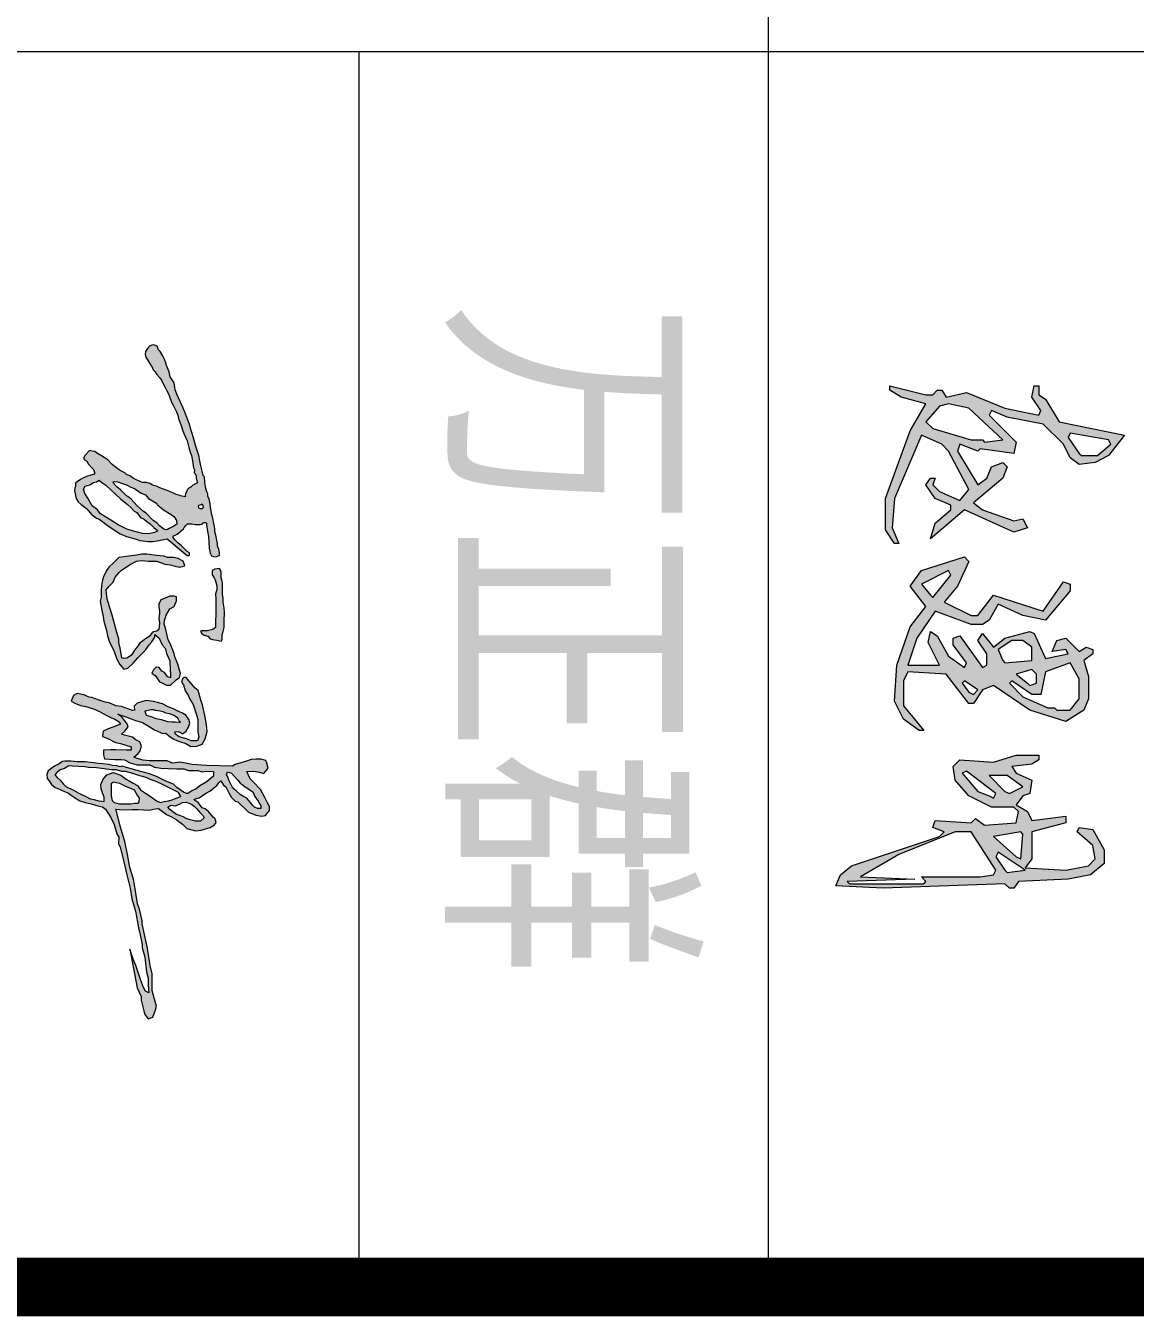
# Model space of a CAD drawing. Header units: inches. Extents: x -3733042 to -3450527, y 579159 to 997713.
# Drawn here: x -3717485 to -3714651, y 791238 to 794536 of the extents above; entities that cross this region are included whole.
import ezdxf
from ezdxf.enums import TextEntityAlignment as Align

# ---------------------------------------------------------------- set-up
doc = ezdxf.new("R2010")
doc.units = ezdxf.units.IN
doc.header["$LTSCALE"] = 1000
doc.header["$MEASUREMENT"] = 0
doc.linetypes.add('LENGSHUI', pattern=[22, 20, -1, 0, -1])
doc.layers.get('0').update_dxf_attribs({"lineweight": 18})
doc.layers.add('00签名', color=7, linetype='LENGSHUI', lineweight=18)
doc.layers.add('PUB_TITLE', color=153, linetype='Continuous', lineweight=18)
doc.styles.add('-黑体', font='', dxfattribs={"width": 0.7})
doc.styles.get('-黑体').set_extended_font_data('微软雅黑')

# ---------------------------------------------------------------- blocks, each defined once
blk = doc.blocks.new('WZQ')
h = blk.add_hatch(color=256)
h.paths.add_polyline_path([(11296, 18321), (11272, 18339), (11273, 18447), (11289, 18516), (11289, 18568), (11289, 18629), (11283, 18671), (11257, 18685), (11245, 18715), (11245, 18745), (11261, 18767), (11293, 18771), (11349, 18773), (11435, 18791), (11561, 18811), (11689, 18819), (11822, 18829), (11930, 18849), (11992, 18879), (12014, 18944), (12003, 18996), (11994, 19030), (11983, 19051), (11962, 19062), (11912, 19056), (11892, 19049), (11839, 19041), (11790, 19023), (11759, 19017), (11723, 19015), (11670, 19005), (11608, 18994), (11569, 18986), (11530, 18975), (11443, 18958), (11427, 18954), (11386, 18954), (11295, 18936), (11271, 18932), (11185, 18915), (11086, 18898), (11047, 18882), (10977, 18871), (10907, 18860), (10823, 18851), (10717, 18827), (10661, 18801), (10599, 18795), (10557, 18778), (10531, 18769), (10455, 18748), (10386, 18735), (10352, 18727), (10220, 18723), (10188, 18691), (10156, 18687), (9976, 18643), (9864, 18619), (9744, 18595), (9543, 18527), (9327, 18471), (9251, 18447), (9179, 18423), (9047, 18387), (8903, 18335), (8771, 18279), (8682, 18243), (8370, 18105), (8273, 18069), (8111, 18040), (7978, 17955), (7864, 17931), (7723, 17875), (7642, 17846), (7553, 17814), (7488, 17778), (7415, 17729), (7371, 17693), (7294, 17664), (7270, 17604), (7261, 17577), (7268, 17542), (7284, 17516), (7295, 17492), (7317, 17467), (7344, 17448), (7412, 17404), (7468, 17395), (7523, 17404), (7639, 17467), (7711, 17515), (7749, 17540), (7826, 17577), (7867, 17620), (7928, 17657), (8002, 17721), (8056, 17762), (8120, 17791), (8204, 17834), (8280, 17872), (8357, 17917), (8417, 17939), (8546, 17985), (8611, 18021), (8657, 18044), (8765, 18093), (8838, 18128), (8916, 18142), (8992, 18171), (9068, 18202), (9170, 18233), (9246, 18258), (9412, 18333), (9471, 18351), (9562, 18372), (9615, 18385), (9669, 18400), (9745, 18435), (9826, 18448), (9865, 18458), (10017, 18479), (10065, 18496), (10130, 18494), (10162, 18519), (10205, 18535), (10244, 18535), (10340, 18562), (10358, 18568), (10396, 18495), (10411, 18465), (10442, 18423), (10466, 18393), (10478, 18371), (10502, 18345), (10536, 18325), (10589, 18304), (10605, 18299), (10649, 18293), (10668, 18293), (10651, 18221), (10645, 18183), (10633, 18146), (10626, 18118), (10614, 18091), (10602, 18059), (10580, 18011), (10567, 17978), (10536, 17911), (10520, 17864), (10465, 17722), (10431, 17648), (10412, 17581), (10393, 17533), (10372, 17496), (10348, 17421), (10345, 17344), (10340, 17312), (10308, 17253), (10284, 17179), (10249, 17128), (10200, 17049), (10167, 16978), (10134, 16936), (10110, 16894), (10077, 16833), (10049, 16786), (9941, 16654), (9842, 16560), (9753, 16419), (9701, 16330), (9654, 16269), (9645, 16208), (9631, 16147), (9734, 16053), (9800, 16010), (9838, 16034), (9870, 16085), (9936, 16123), (10016, 16203), (10059, 16236), (10124, 16259), (10162, 16259), (10186, 16175), (10214, 16081), (10251, 15996), (10280, 15944), (10331, 15869), (10360, 15836), (10435, 15836), (10468, 15818), (10538, 15808), (10703, 15850), (10778, 15897), (10844, 15959), (10938, 16085), (11065, 16189), (11098, 16236), (11145, 16306), (11173, 16363), (11249, 16476), (11291, 16518), (11385, 16659), (11498, 16837), (11559, 16974), (11620, 17195), (11649, 17275), (11672, 17472), (11672, 17557), (11658, 17674), (11634, 17773), (11611, 17886), (11987, 18332), (11987, 18389), (11926, 18389), (11893, 18337), (11762, 18201), (11710, 18130), (11639, 18069), (11573, 18013), (11545, 18039), (11507, 18108), (11485, 18141), (11430, 18202), (11388, 18251), (11355, 18271), (11309, 18304)], flags=0)
h.paths.add_polyline_path([(10874, 18586), (10854, 18607), (10839, 18647), (10829, 18673), (10863, 18686), (10905, 18691), (10937, 18667), (10935, 18637), (10927, 18614), (10918, 18593)], flags=0)
h.paths.add_polyline_path([(11115, 18044), (11200, 18096), (11284, 18103), (11327, 18035), (11379, 17934), (11401, 17891), (11405, 17862), (11395, 17810), (11320, 17712), (11255, 17657), (11203, 17576), (11037, 17419), (10998, 17354), (10861, 17211), (10724, 17078), (10665, 17003), (10643, 16974), (10509, 16843), (10444, 16762), (10366, 16687), (10340, 16677), (10324, 16688), (10327, 16707), (10330, 16785), (10362, 16866), (10388, 16928), (10408, 16990), (10454, 17071), (10483, 17153), (10584, 17306), (10626, 17403), (10708, 17472), (10760, 17559), (10812, 17647), (10844, 17664), (10962, 17804), (11063, 17976)], flags=0)
h.paths.add_polyline_path([(11421, 17667), (11439, 17667), (11472, 17601), (11498, 17479), (11491, 17331), (11428, 17110), (11391, 16984), (11299, 16793), (11195, 16623), (11129, 16527), (11051, 16390), (10955, 16317), (10867, 16210), (10701, 16110), (10597, 16040), (10497, 16010), (10427, 16051), (10412, 16103), (10398, 16158), (10350, 16235), (10335, 16306), (10298, 16365), (10346, 16424), (10409, 16516), (10520, 16630), (10612, 16730), (10719, 16852), (10833, 16988), (10926, 17091), (10992, 17147), (11018, 17206), (11133, 17287), (11166, 17372), (11225, 17431), (11273, 17505), (11358, 17586)], flags=0)
h.paths.add_polyline_path([(12180, 17834), (12190, 17952), (12226, 18065), (12244, 18165), (12216, 18281), (12211, 18280), (12111, 18244), (12053, 18136), (12028, 18032), (12028, 17895), (11995, 17812), (11985, 17647), (11954, 17431), (11954, 17318), (11976, 17205), (11995, 17028), (12026, 16806), (12149, 16684), (12235, 16589), (12321, 16525), (12475, 16453), (12602, 16425), (12752, 16412), (12919, 16407), (13006, 16389), (13214, 16425), (13350, 16453), (13454, 16471), (13668, 16525), (13781, 16552), (13926, 16593), (14116, 16693), (14311, 16756), (14425, 16824), (14534, 16915), (14511, 17005), (14398, 17123), (14275, 17232), (14148, 17354), (14080, 17418), (13989, 17486), (13921, 17544), (13813, 17608), (13754, 17608), (13835, 17708), (13985, 17775), (14062, 17839), (14184, 17875), (14348, 17943), (14547, 17952), (14656, 17961), (14724, 17961), (14701, 17902), (14656, 17866), (14606, 17825), (14574, 17771), (14497, 17708), (14484, 17640), (14547, 17581), (14620, 17544), (14683, 17626), (14815, 17717), (14846, 17780), (14887, 17875), (14892, 17961), (14774, 18088), (14715, 18165), (14629, 18188), (14420, 18129), (14252, 18061), (14180, 18043), (13953, 17957), (13872, 17911), (13613, 17852), (13522, 17816), (13445, 17830), (13323, 17862), (13182, 17948), (13124, 18047), (13001, 18097), (12910, 18097), (12897, 18043), (12897, 17948), (12938, 17839), (12974, 17744), (13078, 17703), (13151, 17703), (13223, 17717), (13287, 17712), (13386, 17698), (13495, 17712), (13577, 17708), (13645, 17703), (13677, 17658), (13699, 17558), (13790, 17490), (13876, 17372), (13953, 17268), (14026, 17223), (14107, 17155), (14180, 17110), (14230, 17064), (14284, 16983), (14293, 16915), (14275, 16874), (14062, 16833), (13931, 16801), (13858, 16801), (13677, 16752), (13318, 16652), (13133, 16598), (13051, 16575), (12960, 16543), (12833, 16530), (12752, 16521), (12670, 16589), (12579, 16675), (12471, 16724), (12366, 16811), (12316, 16865), (12212, 17010), (12194, 17046), (12108, 17200), (12094, 17313), (12112, 17467), (12112, 17649), (12144, 17735)], flags=0)
h.paths.add_polyline_path([(13906, 19102), (13861, 19120), (13760, 19117), (13689, 19138), (13596, 19167), (13519, 19164), (13457, 19161), (13252, 19173), (13165, 19164), (13028, 19141), (12945, 19141), (12853, 19129), (12722, 19126), (12594, 19126), (12529, 19114), (12484, 19099), (12428, 19093), (12359, 19093), (12312, 19079), (12273, 19062), (12290, 18957), (12317, 18896), (12417, 18896), (12484, 18940), (12528, 18962), (12583, 18974), (12667, 19001), (12750, 19001), (12844, 18968), (12966, 18974), (13127, 18974), (13282, 18974), (13476, 18968), (13598, 18968), (13642, 18907), (13670, 18785), (13675, 18691), (13675, 18658), (13682, 18631), (13735, 18667), (13771, 18714), (13795, 18799), (13850, 18852), (13870, 18906), (13882, 19001)], flags=0)
h.paths.add_polyline_path([(16098, 18038), (16129, 18100), (16150, 18163), (16197, 18303), (16266, 18420), (16256, 18554), (16209, 18671), (16092, 18741), (15931, 18781), (15780, 18771), (15606, 18741), (15495, 18714), (15408, 18694), (15328, 18678), (15247, 18651), (15013, 18580), (14949, 18510), (14852, 18426), (14758, 18346), (14721, 18314), (14717, 18259), (14747, 18229), (14824, 18211), (14884, 18250), (15017, 18293), (15112, 18357), (15202, 18391), (15322, 18469), (15579, 18550), (15656, 18571), (15836, 18576), (15939, 18576), (16051, 18597), (16137, 18567), (16137, 18430), (16094, 18323), (16051, 18156), (15991, 18070), (15939, 18061), (15927, 18134), (15961, 18199), (15978, 18233), (15918, 18314), (15832, 18361), (15742, 18396), (15661, 18374), (15562, 18306), (15519, 18233), (15463, 18113), (15429, 18040), (15377, 17907), (15309, 17779), (15253, 17581), (15232, 17414), (15296, 17213), (15360, 17149), (15450, 17157), (15455, 17114), (15371, 16861), (15356, 16740), (15288, 16589), (15273, 16498), (15227, 16362), (15167, 16203), (15159, 16143), (15106, 16022), (15076, 15871), (15121, 15788), (15250, 15735), (15295, 15818), (15348, 15946), (15371, 16067), (15424, 16234), (15484, 16385), (15560, 16521), (15613, 16627), (15651, 16717), (15711, 16808), (15764, 16838), (15832, 16672), (15870, 16566), (15923, 16453), (16044, 16438), (16089, 16559), (16173, 16732), (16195, 16838), (16271, 17080), (16347, 17080), (16347, 16967), (16339, 16740), (16339, 16619), (16347, 16460), (16452, 16460), (16543, 16483), (16558, 16717), (16558, 16853), (16566, 16929), (16634, 17057), (16672, 17216), (16672, 17299), (16672, 17495), (16725, 17601), (16747, 17745), (16760, 17911), (16769, 18101), (16769, 18261), (16799, 18368), (16803, 18475), (16803, 18572), (16833, 18669), (16818, 18752), (16828, 18927), (16927, 18921), (17067, 18761), (17147, 18621), (17214, 18535), (17257, 18437), (17300, 18370), (17317, 18350), (17317, 18321), (17291, 18255), (17187, 18107), (17111, 18028), (17039, 17854), (16936, 17648), (16881, 17489), (16802, 17216), (16737, 16974), (16706, 16876), (16718, 16832), (16701, 16760), (16690, 16659), (16667, 16570), (16651, 16448), (16645, 16342), (16634, 16237), (16612, 16053), (16606, 15870), (16595, 15736), (16595, 15597), (16601, 15541), (16651, 15469), (16701, 15380), (16745, 15313), (16807, 15219), (16896, 15191), (16985, 15202), (17035, 15241), (17118, 15297), (17180, 15375), (17230, 15491), (17252, 15536), (17308, 15675), (17391, 15792), (17486, 15931), (17519, 16048), (17553, 16181), (17592, 16337), (17619, 16437), (17669, 16509), (17855, 16627), (18010, 16697), (18220, 16760), (18297, 16802), (18444, 16795), (18514, 16837), (18851, 16914), (19140, 16985), (19438, 17056), (19679, 17098), (19955, 17176), (20330, 17247), (20486, 17282), (20706, 17324), (20769, 17324), (20986, 17388), (21315, 17424), (21457, 17459), (21612, 17459), (21789, 17473), (21747, 17402), (21669, 17360), (21485, 17289), (21173, 17183), (21032, 17126), (20805, 17048), (21676, 17218), (21867, 17303), (21952, 17303), (22186, 17367), (22271, 17388), (22370, 17459), (22328, 17565), (22165, 17629), (22087, 17650), (21740, 17551), (21534, 17551), (21363, 17550), (21173, 17508), (20982, 17473), (20840, 17452), (20784, 17445), (20479, 17381), (20238, 17324), (20175, 17324), (19912, 17268), (19792, 17225), (19452, 17169), (19240, 17133), (18978, 17048), (18687, 16999), (18397, 16942), (18198, 16879), (18021, 16829), (17745, 16758), (17667, 16737), (17681, 16886), (17674, 17112), (17674, 17232), (17688, 17480), (17660, 17615), (17653, 17692), (17788, 17870), (17839, 17984), (17902, 18086), (18004, 18228), (18101, 18330), (18152, 18523), (18141, 18652), (18119, 18725), (18079, 18849), (18021, 18944), (17966, 18984), (17915, 18969), (17875, 18951), (17845, 18915), (17718, 18813), (17659, 18736), (17641, 18670), (17520, 18583), (17477, 18513), (17447, 18495), (17414, 18601), (17371, 18674), (17334, 18725), (17298, 18783), (17265, 18842), (17199, 18926), (17141, 18999), (17075, 19053), (17031, 19086), (17130, 19148), (17170, 19199), (17305, 19265), (17407, 19331), (17487, 19407), (17502, 19473), (17737, 19711), (17801, 19871), (17824, 20009), (17812, 20089), (17697, 20181), (17606, 20181), (17525, 20135), (17405, 20072), (17227, 19974), (17066, 19820), (16992, 19745), (16894, 19699), (16825, 19671), (16814, 19825), (16843, 19951), (16871, 20049), (16751, 20146), (16636, 20123), (16579, 20095), (16550, 19986), (16550, 19871), (16556, 19768), (16596, 19665), (16665, 19407), (16705, 19350), (16688, 18776), (16665, 18450), (16613, 18175), (16642, 18008), (16585, 17888), (16585, 17716), (16585, 17493), (16573, 17349), (16533, 17212), (16504, 17143), (16424, 17235), (16378, 17275), (16258, 17315), (16158, 17276), (16110, 17171), (16053, 17114), (16012, 16928), (15988, 16863), (15923, 16936), (15826, 17017), (15745, 16985), (15680, 16928), (15591, 16863), (15542, 16782), (15607, 16985), (15680, 17179), (15729, 17333), (15769, 17406), (15899, 17617), (15972, 17787), (15967, 17855), (16051, 17954)], flags=0)
h.paths.add_polyline_path([(15710, 17994), (15702, 17894), (15679, 17829), (15663, 17749), (15644, 17676), (15629, 17611), (15602, 17546), (15587, 17499), (15560, 17415), (15475, 17388), (15464, 17434), (15445, 17519), (15445, 17580), (15456, 17626), (15475, 17733), (15491, 17795), (15514, 17860), (15529, 17937), (15548, 17987), (15568, 18036), (15594, 18075), (15629, 18125), (15690, 18155), (15721, 18182), (15721, 18148), (15710, 18063)], flags=0)
h.paths.add_polyline_path([(17009, 17527), (17044, 17615), (17092, 17738), (17229, 18006), (17295, 18137), (17387, 18190), (17422, 18089), (17457, 17997), (17484, 17918), (17501, 17821), (17519, 17729), (17479, 17650), (17378, 17505), (17308, 17400), (17233, 17290), (17136, 17224), (17088, 17123), (17031, 17035), (16996, 16965), (16908, 16846), (16851, 16675), (16899, 16539), (16996, 16451), (17119, 16399), (17211, 16412), (17303, 16442), (17404, 16478), (17494, 16473), (17491, 16427), (17484, 16360), (17456, 16242), (17438, 16161), (17388, 16065), (17301, 15891), (17240, 15786), (17163, 15620), (17108, 15565), (17019, 15493), (16958, 15421), (16903, 15371), (16842, 15421), (16786, 15493), (16759, 15587), (16698, 15681), (16703, 15759), (16723, 16043), (16741, 16166), (16736, 16254), (16789, 16640), (16785, 16754), (16824, 16873), (16824, 16952), (16868, 17119), (16921, 17277), (16961, 17417)], flags=0)
h.paths.add_polyline_path([(16830, 19236), (16863, 19328), (16930, 19391), (17023, 19466), (17086, 19521), (17119, 19567), (17182, 19655), (17283, 19802), (17388, 19852), (17489, 19928), (17556, 19966), (17590, 19987), (17657, 19987), (17657, 19911), (17623, 19840), (17585, 19806), (17510, 19747), (17426, 19672), (17376, 19584), (17338, 19521), (17266, 19441), (17220, 19391), (17166, 19340), (17082, 19299), (17019, 19265), (16947, 19244), (16897, 19215)], flags=0)
h.paths.add_polyline_path([(17237, 17145), (17369, 17220), (17418, 17259), (17497, 17250), (17541, 17237), (17541, 17154), (17558, 17070), (17558, 16987), (17558, 16899), (17558, 16816), (17545, 16767), (17527, 16710), (17484, 16666), (17369, 16640), (17207, 16640), (17088, 16640), (17057, 16684), (17084, 16816), (17119, 16877), (17163, 16965), (17198, 17066)], flags=0)
h.paths.add_polyline_path([(17523, 18232), (17512, 18320), (17559, 18429), (17606, 18501), (17663, 18548), (17751, 18626), (17818, 18693), (17865, 18714), (17937, 18631), (17937, 18522), (17922, 18470), (17911, 18403), (17880, 18310), (17844, 18242), (17808, 18170), (17787, 18097), (17751, 18040), (17673, 17937), (17621, 17905), (17582, 17970), (17595, 18071), (17548, 18180)], flags=0)
for p, q in [((12359, 19093), (12312, 19079)), ((12428, 19093), (12359, 19093)), ((12484, 19099), (12428, 19093)), ((12529, 19114), (12484, 19099)), ((12594, 19126), (12529, 19114)), ((12722, 19126), (12594, 19126)), ((12853, 19129), (12722, 19126)), ((12945, 19141), (12853, 19129)), ((13028, 19141), (12945, 19141)), ((13165, 19164), (13028, 19141)), ((13252, 19173), (13165, 19164)), ((13457, 19161), (13252, 19173)), ((13519, 19164), (13457, 19161)), ((13596, 19167), (13519, 19164)), ((13689, 19138), (13596, 19167)), ((13760, 19117), (13689, 19138)), ((13861, 19120), (13760, 19117)), ((13906, 19102), (13861, 19120)), ((13882, 19001), (13906, 19102)), ((12312, 19079), (12273, 19062)), ((12273, 19062), (12290, 18957)), ((12290, 18957), (12317, 18896)), ((12317, 18896), (12417, 18896)), ((12417, 18896), (12484, 18940)), ((12484, 18940), (12528, 18962)), ((12528, 18962), (12583, 18974)), ((12583, 18974), (12667, 19001)), ((12667, 19001), (12750, 19001)), ((12750, 19001), (12844, 18968)), ((12844, 18968), (12966, 18974)), ((12966, 18974), (13127, 18974)), ((13127, 18974), (13282, 18974)), ((13282, 18974), (13476, 18968)), ((13476, 18968), (13598, 18968)), ((13598, 18968), (13642, 18907)), ((13642, 18907), (13670, 18785)), ((13795, 18799), (13850, 18852)), ((13850, 18852), (13870, 18906)), ((13870, 18906), (13882, 19001)), ((13670, 18785), (13675, 18691)), ((13675, 18691), (13675, 18658)), ((13675, 18658), (13682, 18631)), ((13682, 18631), (13735, 18667)), ((13735, 18667), (13771, 18714)), ((13771, 18714), (13795, 18799)), ((12111, 18244), (12053, 18136)), ((12211, 18280), (12111, 18244)), ((12244, 18165), (12216, 18281)), ((12053, 18136), (12028, 18032)), ((12028, 18032), (12028, 17895)), ((12180, 17834), (12190, 17952)), ((12190, 17952), (12226, 18065)), ((12226, 18065), (12244, 18165)), ((12910, 18097), (12897, 18043)), ((12897, 18043), (12897, 17948)), ((12897, 17948), (12938, 17839)), ((13001, 18097), (12910, 18097)), ((13124, 18047), (13001, 18097)), ((13182, 17948), (13124, 18047)), ((13323, 17862), (13182, 17948)), ((13953, 17957), (13872, 17911)), ((14180, 18043), (13953, 17957)), ((14252, 18061), (14180, 18043)), ((14184, 17875), (14348, 17943)), ((14420, 18129), (14252, 18061)), ((14348, 17943), (14547, 17952)), ((14629, 18188), (14420, 18129)), ((14547, 17952), (14656, 17961)), ((14715, 18165), (14629, 18188)), ((14656, 17961), (14724, 17961)), ((14724, 17961), (14701, 17902)), ((14774, 18088), (14715, 18165)), ((14715, 18165), (14715, 18165)), ((14892, 17961), (14774, 18088)), ((14887, 17875), (14892, 17961)), ((11985, 17647), (11954, 17431)), ((11995, 17812), (11985, 17647)), ((12028, 17895), (11995, 17812)), ((12112, 17649), (12144, 17735)), ((12112, 17467), (12112, 17649)), ((12144, 17735), (12180, 17834)), ((12938, 17839), (12974, 17744)), ((12974, 17744), (13078, 17703)), ((13078, 17703), (13151, 17703)), ((13151, 17703), (13223, 17717)), ((13223, 17717), (13287, 17712)), ((13287, 17712), (13386, 17698)), ((13445, 17830), (13323, 17862)), ((13386, 17698), (13495, 17712)), ((13522, 17816), (13445, 17830)), ((13495, 17712), (13577, 17708)), ((13613, 17852), (13522, 17816)), ((13577, 17708), (13645, 17703)), ((13872, 17911), (13613, 17852)), ((13645, 17703), (13677, 17658)), ((13677, 17658), (13699, 17558)), ((13754, 17608), (13835, 17708)), ((13835, 17708), (13985, 17775)), ((13985, 17775), (14062, 17839)), ((14062, 17839), (14184, 17875)), ((14497, 17708), (14484, 17640)), ((14574, 17771), (14497, 17708)), ((14606, 17825), (14574, 17771)), ((14574, 17771), (14574, 17771)), ((14656, 17866), (14606, 17825)), ((14701, 17902), (14656, 17866)), ((14683, 17626), (14815, 17717)), ((14815, 17717), (14846, 17780)), ((14846, 17780), (14887, 17875)), ((11954, 17431), (11954, 17318)), ((12094, 17313), (12112, 17467)), ((13699, 17558), (13790, 17490)), ((13813, 17608), (13754, 17608)), ((13790, 17490), (13876, 17372)), ((13921, 17544), (13813, 17608)), ((13876, 17372), (13953, 17268)), ((13989, 17486), (13921, 17544)), ((14080, 17418), (13989, 17486)), ((14148, 17354), (14080, 17418)), ((14275, 17232), (14148, 17354)), ((14484, 17640), (14547, 17581)), ((14547, 17581), (14620, 17544)), ((14620, 17544), (14683, 17626)), ((11954, 17318), (11976, 17205)), ((11976, 17205), (11995, 17028)), ((12108, 17200), (12094, 17313)), ((12194, 17046), (12108, 17200)), ((13953, 17268), (14026, 17223)), ((14026, 17223), (14107, 17155)), ((14107, 17155), (14180, 17110)), ((14180, 17110), (14230, 17064)), ((14230, 17064), (14284, 16983)), ((14398, 17123), (14275, 17232)), ((14511, 17005), (14398, 17123)), ((11995, 17028), (12026, 16806)), ((12026, 16806), (12149, 16684)), ((12212, 17010), (12194, 17046)), ((12316, 16865), (12212, 17010)), ((12366, 16811), (12316, 16865)), ((12471, 16724), (12366, 16811)), ((13858, 16801), (13677, 16752)), ((13931, 16801), (13858, 16801)), ((13858, 16801), (13858, 16801)), ((14062, 16833), (13931, 16801)), ((14275, 16874), (14062, 16833)), ((14293, 16915), (14275, 16874)), ((14284, 16983), (14293, 16915)), ((14311, 16756), (14425, 16824)), ((14425, 16824), (14534, 16915)), ((14534, 16915), (14511, 17005)), ((12149, 16684), (12235, 16589)), ((12235, 16589), (12321, 16525)), ((12321, 16525), (12475, 16453)), ((12579, 16675), (12471, 16724)), ((12670, 16589), (12579, 16675)), ((12752, 16521), (12670, 16589)), ((12833, 16530), (12752, 16521)), ((12960, 16543), (12833, 16530)), ((13051, 16575), (12960, 16543)), ((13133, 16598), (13051, 16575)), ((13318, 16652), (13133, 16598)), ((13677, 16752), (13318, 16652)), ((13454, 16471), (13668, 16525)), ((13668, 16525), (13781, 16552)), ((13781, 16552), (13926, 16593)), ((13926, 16593), (14116, 16693)), ((14116, 16693), (14311, 16756)), ((12475, 16453), (12602, 16425)), ((12602, 16425), (12752, 16412)), ((12752, 16412), (12919, 16407)), ((12919, 16407), (13006, 16389)), ((13006, 16389), (13214, 16425)), ((13214, 16425), (13350, 16453)), ((13350, 16453), (13454, 16471))]:
    blk.add_line(p, q)
for points in [[(14721, 18314), (14717, 18259), (14747, 18229), (14824, 18211), (14884, 18250), (15017, 18293), (15112, 18357), (15202, 18391), (15322, 18469), (15579, 18550), (15656, 18571), (15836, 18576), (15939, 18576), (16051, 18597), (16137, 18567), (16137, 18430), (16094, 18323), (16051, 18156), (15991, 18070), (15939, 18061), (15927, 18134), (15961, 18199), (15978, 18233), (15918, 18314), (15832, 18361), (15742, 18396), (15661, 18374), (15562, 18306), (15519, 18233), (15463, 18113), (15429, 18040), (15377, 17907), (15309, 17779), (15253, 17581), (15232, 17414), (15296, 17213), (15360, 17149), (15450, 17157), (15455, 17114), (15371, 16861), (15356, 16740), (15288, 16589), (15273, 16498), (15227, 16362), (15167, 16203), (15159, 16143), (15106, 16022), (15076, 15871), (15121, 15788), (15250, 15735), (15295, 15818), (15348, 15946), (15371, 16067), (15424, 16234), (15484, 16385), (15560, 16521), (15613, 16627), (15651, 16717), (15711, 16808), (15764, 16838), (15832, 16672), (15870, 16566), (15923, 16453), (16044, 16438), (16089, 16559), (16173, 16732), (16195, 16838), (16271, 17080), (16347, 17080), (16347, 16967), (16339, 16740), (16339, 16619), (16347, 16460), (16452, 16460), (16543, 16483), (16558, 16717), (16558, 16853), (16566, 16929), (16634, 17057), (16672, 17216), (16672, 17299), (16672, 17495), (16725, 17601), (16747, 17745), (16760, 17911), (16769, 18101), (16769, 18261), (16799, 18368), (16803, 18475), (16803, 18572), (16833, 18669), (16818, 18752), (16828, 18927), (16927, 18921), (17067, 18761), (17147, 18621), (17214, 18535), (17257, 18437), (17300, 18370), (17317, 18350), (17317, 18321), (17291, 18255), (17187, 18107), (17111, 18028), (17039, 17854), (16936, 17648), (16881, 17489), (16802, 17216), (16737, 16974), (16706, 16876), (16718, 16832), (16701, 16760), (16690, 16659), (16667, 16570), (16651, 16448), (16645, 16342), (16634, 16237), (16612, 16053), (16606, 15870), (16595, 15736), (16595, 15597), (16601, 15541), (16651, 15469), (16701, 15380), (16745, 15313), (16807, 15219), (16896, 15191), (16985, 15202), (17035, 15241), (17118, 15297), (17180, 15375), (17230, 15491), (17252, 15536), (17308, 15675), (17391, 15792), (17486, 15931), (17519, 16048), (17553, 16181), (17592, 16337), (17619, 16437), (17669, 16509), (17855, 16627), (18010, 16697), (18220, 16760), (18297, 16802), (18444, 16795), (18514, 16837), (18851, 16914), (19140, 16985), (19438, 17056), (19679, 17098), (19955, 17176), (20330, 17247), (20486, 17282), (20706, 17324), (20769, 17324), (20986, 17388), (21315, 17424), (21457, 17459), (21612, 17459), (21789, 17473), (21747, 17402), (21669, 17360), (21485, 17289), (21173, 17183), (21032, 17126), (20805, 17048), (21676, 17218), (21867, 17303), (21952, 17303), (22186, 17367), (22271, 17388), (22370, 17459), (22328, 17565), (22165, 17629), (22087, 17650), (21740, 17551), (21534, 17551), (21363, 17550), (21173, 17508), (20982, 17473), (20840, 17452), (20784, 17445), (20479, 17381), (20238, 17324), (20175, 17324), (19912, 17268), (19792, 17225), (19452, 17169), (19240, 17133), (18978, 17048), (18687, 16999), (18397, 16942), (18198, 16879), (18021, 16829), (17745, 16758), (17667, 16737), (17681, 16886), (17674, 17112), (17674, 17232), (17688, 17480), (17660, 17615), (17653, 17692), (17788, 17870), (17839, 17984), (17902, 18086), (18004, 18228), (18101, 18330), (18152, 18523), (18141, 18652), (18119, 18725), (18079, 18849), (18021, 18944), (17966, 18984), (17915, 18969), (17875, 18951), (17845, 18915), (17718, 18813), (17659, 18736), (17641, 18670), (17520, 18583), (17477, 18513), (17447, 18495), (17414, 18601), (17371, 18674), (17334, 18725), (17298, 18783), (17265, 18842), (17199, 18926), (17141, 18999), (17075, 19053), (17031, 19086), (17130, 19148), (17170, 19199), (17305, 19265), (17407, 19331), (17487, 19407), (17502, 19473), (17737, 19711), (17801, 19871), (17824, 20009), (17812, 20089), (17697, 20181), (17606, 20181), (17525, 20135), (17405, 20072), (17227, 19974), (17066, 19820), (16992, 19745), (16894, 19699), (16825, 19671), (16814, 19825), (16843, 19951), (16871, 20049), (16751, 20146), (16636, 20123), (16579, 20095), (16550, 19986), (16550, 19871), (16556, 19768), (16596, 19665), (16665, 19407), (16705, 19350), (16688, 18776), (16665, 18450), (16613, 18175), (16642, 18008), (16585, 17888), (16585, 17716), (16585, 17493), (16573, 17349), (16533, 17212), (16504, 17143), (16424, 17235), (16378, 17275), (16258, 17315), (16158, 17276), (16110, 17171), (16053, 17114), (16012, 16928), (15988, 16863), (15923, 16936), (15826, 17017), (15745, 16985), (15680, 16928), (15591, 16863), (15542, 16782), (15607, 16985), (15680, 17179), (15729, 17333), (15769, 17406), (15899, 17617), (15972, 17787), (15967, 17855), (16051, 17954), (16098, 18038), (16129, 18100), (16150, 18163), (16197, 18303), (16266, 18420), (16256, 18554), (16209, 18671), (16092, 18741), (15931, 18781), (15780, 18771), (15606, 18741), (15495, 18714), (15408, 18694), (15328, 18678), (15247, 18651), (15013, 18580), (14949, 18510), (14852, 18426), (14758, 18346), (14721, 18314)], [(16830, 19236), (16863, 19328), (16930, 19391), (17023, 19466), (17086, 19521), (17119, 19567), (17182, 19655), (17283, 19802), (17388, 19852), (17489, 19928), (17556, 19966), (17590, 19987), (17657, 19987), (17657, 19911), (17623, 19840), (17585, 19806), (17510, 19747), (17426, 19672), (17376, 19584), (17338, 19521), (17266, 19441), (17220, 19391), (17166, 19340), (17082, 19299), (17019, 19265), (16947, 19244), (16897, 19215), (16830, 19236)], [(7261, 17577), (7268, 17542), (7284, 17516), (7295, 17492), (7317, 17467), (7344, 17448), (7412, 17404), (7468, 17395), (7523, 17404), (7639, 17467), (7711, 17515), (7749, 17540), (7826, 17577), (7867, 17620), (7928, 17657), (8002, 17721), (8056, 17762), (8120, 17791), (8204, 17834), (8280, 17872), (8357, 17917), (8417, 17939), (8546, 17985), (8611, 18021), (8657, 18044), (8765, 18093), (8838, 18128), (8916, 18142), (8992, 18171), (9068, 18202), (9170, 18233), (9246, 18258), (9412, 18333), (9471, 18351), (9562, 18372), (9615, 18385), (9669, 18400), (9745, 18435), (9826, 18448), (9865, 18458), (10017, 18479), (10065, 18496), (10130, 18494), (10162, 18519), (10205, 18535), (10244, 18535), (10340, 18562), (10358, 18568), (10396, 18495), (10411, 18465), (10442, 18423), (10466, 18393), (10478, 18371), (10502, 18345), (10536, 18325), (10589, 18304), (10605, 18299), (10649, 18293), (10668, 18293), (10651, 18221), (10645, 18183), (10633, 18146), (10626, 18118), (10614, 18091), (10602, 18059), (10580, 18011), (10567, 17978), (10536, 17911), (10520, 17864), (10465, 17722), (10431, 17648), (10412, 17581), (10393, 17533), (10372, 17496), (10348, 17421), (10345, 17344), (10340, 17312), (10308, 17253), (10284, 17179), (10249, 17128), (10200, 17049), (10167, 16978), (10134, 16936), (10110, 16894), (10077, 16833), (10049, 16786), (9941, 16654), (9842, 16560), (9753, 16419), (9701, 16330), (9654, 16269), (9645, 16208), (9631, 16147), (9734, 16053), (9800, 16010), (9838, 16034), (9870, 16085), (9936, 16123), (10016, 16203), (10059, 16236), (10124, 16259), (10162, 16259), (10186, 16175), (10214, 16081), (10251, 15996), (10280, 15944), (10331, 15869), (10360, 15836), (10435, 15836), (10468, 15818), (10538, 15808), (10703, 15850), (10778, 15897), (10844, 15959), (10938, 16085), (11065, 16189), (11098, 16236), (11145, 16306), (11173, 16363), (11249, 16476), (11291, 16518), (11385, 16659), (11498, 16837), (11559, 16974), (11620, 17195), (11649, 17275), (11672, 17472), (11672, 17557), (11658, 17674), (11634, 17773), (11611, 17886), (11987, 18332), (11987, 18389), (11926, 18389), (11893, 18337), (11762, 18201), (11710, 18130), (11639, 18069), (11573, 18013), (11545, 18039), (11507, 18108), (11485, 18141), (11430, 18202), (11388, 18251), (11355, 18271), (11309, 18304), (11296, 18321), (11272, 18339), (11273, 18447), (11289, 18516), (11289, 18568), (11289, 18629), (11283, 18671), (11257, 18685), (11245, 18715), (11245, 18745), (11261, 18767), (11293, 18771), (11349, 18773), (11435, 18791), (11561, 18811), (11689, 18819), (11822, 18829), (11930, 18849), (11992, 18879), (12014, 18944), (12003, 18996), (11994, 19030), (11983, 19051), (11962, 19062), (11912, 19056), (11892, 19049), (11839, 19041), (11790, 19023), (11759, 19017), (11723, 19015), (11670, 19005), (11608, 18994), (11569, 18986), (11530, 18975), (11443, 18958), (11427, 18954), (11386, 18954), (11295, 18936), (11271, 18932), (11185, 18915), (11086, 18898), (11047, 18882), (10977, 18871), (10907, 18860), (10823, 18851), (10717, 18827), (10661, 18801), (10599, 18795), (10557, 18778), (10531, 18769), (10455, 18748), (10386, 18735), (10352, 18727), (10220, 18723), (10188, 18691), (10156, 18687), (9976, 18643), (9864, 18619), (9744, 18595), (9543, 18527), (9327, 18471), (9251, 18447), (9179, 18423), (9047, 18387), (8903, 18335), (8771, 18279), (8682, 18243), (8370, 18105), (8273, 18069), (8111, 18040), (7978, 17955), (7864, 17931), (7723, 17875), (7642, 17846), (7553, 17814), (7488, 17778), (7415, 17729), (7371, 17693), (7294, 17664), (7270, 17604), (7261, 17577)], [(10829, 18673), (10863, 18686), (10905, 18691), (10937, 18667), (10935, 18637), (10927, 18614), (10918, 18593), (10874, 18586), (10854, 18607), (10839, 18647), (10829, 18673)], [(17512, 18320), (17559, 18429), (17606, 18501), (17663, 18548), (17751, 18626), (17818, 18693), (17865, 18714), (17937, 18631), (17937, 18522), (17922, 18470), (17911, 18403), (17880, 18310), (17844, 18242), (17808, 18170), (17787, 18097), (17751, 18040), (17673, 17937), (17621, 17905), (17582, 17970), (17595, 18071), (17548, 18180), (17523, 18232), (17512, 18320)], [(10327, 16707), (10330, 16785), (10362, 16866), (10388, 16928), (10408, 16990), (10454, 17071), (10483, 17153), (10584, 17306), (10626, 17403), (10708, 17472), (10760, 17559), (10812, 17647), (10844, 17664), (10962, 17804), (11063, 17976), (11115, 18044), (11200, 18096), (11284, 18103), (11327, 18035), (11379, 17934), (11401, 17891), (11405, 17862), (11395, 17810), (11320, 17712), (11255, 17657), (11203, 17576), (11037, 17419), (10998, 17354), (10861, 17211), (10724, 17078), (10665, 17003), (10643, 16974), (10509, 16843), (10444, 16762), (10366, 16687), (10340, 16677), (10324, 16688), (10327, 16707)], [(15690, 18155), (15629, 18125), (15594, 18075), (15568, 18036), (15548, 17987), (15529, 17937), (15514, 17860), (15491, 17795), (15475, 17733), (15456, 17626), (15445, 17580), (15445, 17519), (15464, 17434), (15475, 17388), (15560, 17415), (15587, 17499), (15602, 17546), (15629, 17611), (15644, 17676), (15663, 17749), (15679, 17829), (15702, 17894), (15710, 17994), (15710, 18063), (15721, 18148), (15721, 18182), (15690, 18155)], [(17494, 16473), (17404, 16478), (17303, 16442), (17211, 16412), (17119, 16399), (16996, 16451), (16899, 16539), (16851, 16675), (16908, 16846), (16996, 16965), (17031, 17035), (17088, 17123), (17136, 17224), (17233, 17290), (17308, 17400), (17378, 17505), (17479, 17650), (17519, 17729), (17501, 17821), (17484, 17918), (17457, 17997), (17422, 18089), (17387, 18190), (17295, 18137), (17229, 18006), (17092, 17738), (17044, 17615), (17009, 17527), (16961, 17417), (16921, 17277), (16868, 17119), (16824, 16952), (16824, 16873), (16785, 16754), (16789, 16640), (16736, 16254), (16741, 16166), (16723, 16043), (16703, 15759), (16698, 15681), (16759, 15587), (16786, 15493), (16842, 15421), (16903, 15371), (16958, 15421), (17019, 15493), (17108, 15565), (17163, 15620), (17240, 15786), (17301, 15891), (17388, 16065), (17438, 16161), (17456, 16242), (17484, 16360), (17491, 16427), (17494, 16473)], [(10298, 16365), (10346, 16424), (10409, 16516), (10520, 16630), (10612, 16730), (10719, 16852), (10833, 16988), (10926, 17091), (10992, 17147), (11018, 17206), (11133, 17287), (11166, 17372), (11225, 17431), (11273, 17505), (11358, 17586), (11421, 17667), (11439, 17667), (11472, 17601), (11498, 17479), (11491, 17331), (11428, 17110), (11391, 16984), (11299, 16793), (11195, 16623), (11129, 16527), (11051, 16390), (10955, 16317), (10867, 16210), (10701, 16110), (10597, 16040), (10497, 16010), (10427, 16051), (10412, 16103), (10398, 16158), (10350, 16235), (10335, 16306), (10298, 16365)], [(17418, 17259), (17497, 17250), (17541, 17237), (17541, 17154), (17558, 17070), (17558, 16987), (17558, 16899), (17558, 16816), (17545, 16767), (17527, 16710), (17484, 16666), (17369, 16640), (17207, 16640), (17088, 16640), (17057, 16684), (17084, 16816), (17119, 16877), (17163, 16965), (17198, 17066), (17237, 17145), (17369, 17220), (17418, 17259)]]:
    blk.add_lwpolyline(points)

msp = doc.modelspace()

# ---------------------------------------------------------------- hatches: boundary and pattern name
at = {"layer": '00签名', "linetype": 'Continuous'}
h = msp.add_hatch(color=256, dxfattribs=at)
h.paths.add_polyline_path([(-3714833.9, 793466.3), (-3714816.6, 793431.7), (-3714793.6, 793414.4), (-3714753.3, 793420.2), (-3714718.7, 793437.5), (-3714678.4, 793489.3), (-3714845.4, 793523.9), (-3714880, 793581.5), (-3714897.3, 793593), (-3714897.3, 793616), (-3714908.8, 793616), (-3714914.5, 793587.2), (-3714891.5, 793552.7), (-3714897.3, 793541.2), (-3714983.7, 793558.4), (-3715081.6, 793598.8), (-3715133.4, 793587.2), (-3715144.9, 793604.5), (-3715156.5, 793604.5), (-3715168, 793593), (-3715185.3, 793593), (-3715277.4, 793616), (-3715277.4, 793604.5), (-3715248.6, 793587.2), (-3715185.3, 793570), (-3715225.6, 793500.8), (-3715288.9, 793328), (-3715288.9, 793247.4), (-3715265.9, 793212.8), (-3715254.4, 793212.8), (-3715271.7, 793253.2), (-3715265.9, 793328), (-3715196.8, 793489.3), (-3715144.9, 793466.3), (-3715127.7, 793449), (-3715075.8, 793351.1), (-3715098.9, 793322.3), (-3715150.7, 793345.3), (-3715168, 793362.6), (-3715162.2, 793379.9), (-3715173.7, 793379.9), (-3715185.3, 793362.6), (-3715162.2, 793328), (-3715121.9, 793310.8), (-3715121.9, 793299.2), (-3715162.2, 793264.7), (-3715173.7, 793224.4), (-3715087.3, 793299.2), (-3714960.6, 793241.6), (-3714926.1, 793253.2), (-3714937.6, 793276.2), (-3714960.6, 793270.4), (-3715041.3, 793299.2), (-3715064.3, 793316.5), (-3714989.4, 793379.9), (-3714977.9, 793408.7), (-3714989.4, 793420.2), (-3715018.2, 793408.7), (-3715029.7, 793379.9), (-3715052.8, 793362.6), (-3715104.6, 793449), (-3715098.9, 793466.3), (-3715052.8, 793449), (-3715047, 793454.8), (-3714960.6, 793443.2), (-3714954.9, 793472), (-3715024, 793541.2), (-3715018.2, 793552.7), (-3714977.9, 793535.4), (-3714885.7, 793518.1)], flags=0)
h.paths.add_polyline_path([(-3714816.6, 793495.1), (-3714718.7, 793477.8), (-3714712.9, 793466.3), (-3714747.5, 793437.5), (-3714787.8, 793437.5), (-3714793.6, 793443.2), (-3714822.4, 793483.6)], flags=0)
h.paths.add_polyline_path([(-3714989.4, 793477.8), (-3715035.5, 793472), (-3715041.3, 793477.8), (-3715070.1, 793477.8), (-3715168, 793506.6), (-3715185.3, 793523.9), (-3715150.7, 793564.2), (-3715127.7, 793570), (-3715075.8, 793558.4)], flags=0)
h = msp.add_hatch(color=256, dxfattribs=at)
h.paths.add_polyline_path([(-3714782.1, 792786.6), (-3714770.5, 792815.4), (-3714770.5, 792873), (-3714782.1, 792913.3), (-3714759, 792930.6), (-3714759, 792942.1), (-3714776.3, 792947.9), (-3714793.6, 792936.4), (-3714828.1, 792970.9), (-3714851.2, 792965.2), (-3714862.7, 792936.4), (-3714828.1, 792942.1), (-3714822.4, 792930.6), (-3714880, 792919.1), (-3714908.8, 792982.4), (-3714920.3, 792988.2), (-3714983.7, 792970.9), (-3715012.5, 792947.9), (-3715041.3, 792982.4), (-3715052.8, 792965.2), (-3715029.7, 792930.6), (-3715029.7, 792901.8), (-3715041.3, 792896), (-3715098.9, 792976.7), (-3715116.1, 792970.9), (-3715116.1, 792953.6), (-3715081.6, 792907.6), (-3715087.3, 792896), (-3715127.7, 792924.8), (-3715156.5, 792976.7), (-3715173.7, 792988.2), (-3715179.5, 792959.4), (-3715150.7, 792901.8), (-3715231.3, 792901.8), (-3715208.3, 792970.9), (-3715162.2, 793040), (-3715070.1, 793005.5), (-3715041.3, 793005.5), (-3715024, 793017), (-3715000.9, 793057.3), (-3714937.6, 793028.5), (-3714880, 793017), (-3714816.6, 793091.9), (-3714816.6, 793109.2), (-3714833.9, 793114.9), (-3714885.7, 793040), (-3715012.5, 793080.4), (-3715052.8, 793028.5), (-3715070.1, 793028.5), (-3715139.2, 793063.1), (-3715104.6, 793103.4), (-3715075.8, 793166.8), (-3715087.3, 793178.3), (-3715196.8, 793143.7), (-3715225.6, 793103.4), (-3715185.3, 793051.6), (-3715225.6, 792999.7), (-3715260.1, 792901.8), (-3715265.9, 792809.6), (-3715242.9, 792763.6), (-3715202.5, 792734.8), (-3715191, 792734.8), (-3715242.9, 792798.1), (-3715242.9, 792861.5), (-3715231.3, 792884.5), (-3715133.4, 792878.8), (-3715075.8, 792803.9), (-3715064.3, 792803.9), (-3715041.3, 792838.4), (-3715012.5, 792850), (-3714920.3, 792786.6), (-3714828.1, 792757.8)], flags=0)
h.paths.add_polyline_path([(-3714816.6, 792907.6), (-3714793.6, 792867.2), (-3714793.6, 792815.4), (-3714816.6, 792786.6), (-3714851.2, 792786.6), (-3714856.9, 792792.4), (-3714874.2, 792792.4), (-3714937.6, 792821.2), (-3714972.1, 792855.7), (-3714966.4, 792861.5), (-3714914.5, 792826.9), (-3714891.5, 792826.9), (-3714880, 792884.5)], flags=0)
h.paths.add_polyline_path([(-3714914.5, 792913.3), (-3714983.7, 792907.6), (-3714989.4, 792913.3), (-3715000.9, 792942.1), (-3714966.4, 792965.2), (-3714937.6, 792965.2), (-3714914.5, 792947.9)], flags=0)
h.paths.add_polyline_path([(-3714903, 792878.8), (-3714903, 792855.7), (-3714920.3, 792850), (-3714926.1, 792855.7), (-3714954.9, 792878.8), (-3714914.5, 792890.3)], flags=0)
h.paths.add_polyline_path([(-3715052.8, 792838.4), (-3715064.3, 792826.9), (-3715075.8, 792832.7), (-3715093.1, 792855.7), (-3715087.3, 792861.5)], flags=0)
h.paths.add_polyline_path([(-3715121.9, 793132.2), (-3715168, 793074.6), (-3715173.7, 793080.4), (-3715196.8, 793109.2), (-3715127.7, 793143.7)], flags=0)
h.paths.add_polyline_path([(-3714828.1, 792498.6), (-3714828.1, 792515.9), (-3714914.5, 792504.4), (-3714926.1, 792527.4), (-3714954.9, 792544.7), (-3714937.6, 792567.7), (-3714920.3, 792573.5), (-3714914.5, 792608), (-3714954.9, 792625.3), (-3714966.4, 792642.6), (-3714914.5, 792648.4), (-3714897.3, 792659.9), (-3714897.3, 792671.4), (-3714954.9, 792671.4), (-3715012.5, 792654.1), (-3715098.9, 792659.9), (-3715116.1, 792642.6), (-3715110.4, 792608), (-3715075.8, 792567.7), (-3715018.2, 792538.9), (-3714960.6, 792538.9), (-3714949.1, 792527.4), (-3714954.9, 792498.6), (-3715035.5, 792492.8), (-3715058.5, 792510.1), (-3715070.1, 792498.6), (-3715162.2, 792504.4), (-3715168, 792487.1), (-3715139.2, 792475.6), (-3715150.7, 792464), (-3715375.3, 792389.2), (-3715404.1, 792366.1), (-3715415.7, 792337.3), (-3715294.7, 792331.6), (-3714983.7, 792343.1), (-3714972.1, 792331.6), (-3714960.6, 792331.6), (-3714949.1, 792348.8), (-3714822.4, 792354.6), (-3714764.8, 792366.1), (-3714730.2, 792394.9), (-3714730.2, 792429.5), (-3714759, 792481.3), (-3714793.6, 792487.1), (-3714799.3, 792475.6), (-3714759, 792441), (-3714753.3, 792406.4), (-3714770.5, 792389.2), (-3714828.1, 792377.6), (-3714931.8, 792383.4), (-3714914.5, 792406.4), (-3714914.5, 792475.6)], flags=0)
h.paths.add_polyline_path([(-3714937.6, 792469.8), (-3714943.3, 792406.4), (-3714954.9, 792412.2), (-3715012.5, 792464), (-3714943.3, 792475.6)], flags=0)
h.paths.add_polyline_path([(-3714972.1, 792573.5), (-3714983.7, 792579.2), (-3715024, 792619.6), (-3714977.9, 792619.6), (-3714937.6, 792590.8)], flags=0)
h.paths.add_polyline_path([(-3714931.8, 792377.6), (-3714977.9, 792371.9), (-3714983.7, 792377.6), (-3715006.7, 792412.2), (-3715000.9, 792423.7)], flags=0)
h.paths.add_polyline_path([(-3715012.5, 792562), (-3715024, 792567.7), (-3715052.8, 792579.2), (-3715093.1, 792625.3), (-3715081.6, 792631.1), (-3715006.7, 792573.5)], flags=0)
h.paths.add_polyline_path([(-3715006.7, 792377.6), (-3715012.5, 792366.1), (-3715047, 792360.4), (-3715196.8, 792360.4), (-3715185.3, 792348.8), (-3715191, 792343.1), (-3715381.1, 792343.1), (-3715386.9, 792348.8), (-3715214.1, 792354.6), (-3715352.3, 792360.4), (-3715254.4, 792418), (-3715110.4, 792475.6), (-3715070.1, 792475.6)], flags=0)

# ---------------------------------------------------------------- linework, layer by layer
for points in [[(-3715254.4, 793212.8), (-3715265.9, 793212.8), (-3715288.9, 793247.4), (-3715288.9, 793328), (-3715225.6, 793500.8), (-3715185.3, 793570), (-3715248.6, 793587.2), (-3715277.4, 793604.5), (-3715277.4, 793616), (-3715185.3, 793593), (-3715168, 793593), (-3715156.5, 793604.5), (-3715144.9, 793604.5), (-3715133.4, 793587.2), (-3715081.6, 793598.8), (-3714983.7, 793558.4), (-3714897.3, 793541.2), (-3714891.5, 793552.7), (-3714914.5, 793587.2), (-3714908.8, 793616), (-3714897.3, 793616), (-3714897.3, 793593), (-3714880, 793581.5), (-3714845.4, 793523.9), (-3714678.4, 793489.3), (-3714718.7, 793437.5), (-3714753.3, 793420.2), (-3714793.6, 793414.4), (-3714816.6, 793431.7), (-3714833.9, 793466.3), (-3714885.7, 793518.1), (-3714977.9, 793535.4), (-3715018.2, 793552.7), (-3715024, 793541.2), (-3714954.9, 793472), (-3714960.6, 793443.2), (-3715047, 793454.8), (-3715052.8, 793449), (-3715098.9, 793466.3), (-3715104.6, 793449), (-3715052.8, 793362.6), (-3715029.7, 793379.9), (-3715018.2, 793408.7), (-3714989.4, 793420.2), (-3714977.9, 793408.7), (-3714989.4, 793379.9), (-3715064.3, 793316.5), (-3715041.3, 793299.2), (-3714960.6, 793270.4), (-3714937.6, 793276.2), (-3714926.1, 793253.2), (-3714960.6, 793241.6), (-3715087.3, 793299.2), (-3715173.7, 793224.4), (-3715162.2, 793264.7), (-3715121.9, 793299.2), (-3715121.9, 793310.8), (-3715162.2, 793328), (-3715185.3, 793362.6), (-3715173.7, 793379.9), (-3715162.2, 793379.9), (-3715168, 793362.6), (-3715150.7, 793345.3), (-3715098.9, 793322.3), (-3715075.8, 793351.1), (-3715127.7, 793449), (-3715144.9, 793466.3), (-3715196.8, 793489.3), (-3715265.9, 793328), (-3715271.7, 793253.2), (-3715254.4, 793212.8)], [(-3715041.3, 793477.8), (-3715035.5, 793472), (-3714989.4, 793477.8), (-3715075.8, 793558.4), (-3715127.7, 793570), (-3715150.7, 793564.2), (-3715185.3, 793523.9), (-3715168, 793506.6), (-3715070.1, 793477.8), (-3715041.3, 793477.8)], [(-3714793.6, 793443.2), (-3714787.8, 793437.5), (-3714747.5, 793437.5), (-3714712.9, 793466.3), (-3714718.7, 793477.8), (-3714816.6, 793495.1), (-3714822.4, 793483.6), (-3714793.6, 793443.2)], [(-3715191, 792734.8), (-3715202.5, 792734.8), (-3715242.9, 792763.6), (-3715265.9, 792809.6), (-3715260.1, 792901.8), (-3715225.6, 792999.7), (-3715185.3, 793051.6), (-3715225.6, 793103.4), (-3715196.8, 793143.7), (-3715087.3, 793178.3), (-3715075.8, 793166.8), (-3715104.6, 793103.4), (-3715139.2, 793063.1), (-3715070.1, 793028.5), (-3715052.8, 793028.5), (-3715012.5, 793080.4), (-3714885.7, 793040), (-3714833.9, 793114.9), (-3714816.6, 793109.2), (-3714816.6, 793091.9), (-3714880, 793017), (-3714937.6, 793028.5), (-3715000.9, 793057.3), (-3715024, 793017), (-3715041.3, 793005.5), (-3715070.1, 793005.5), (-3715162.2, 793040), (-3715208.3, 792970.9), (-3715231.3, 792901.8), (-3715150.7, 792901.8), (-3715179.5, 792959.4), (-3715173.7, 792988.2), (-3715156.5, 792976.7), (-3715127.7, 792924.8), (-3715087.3, 792896), (-3715081.6, 792907.6), (-3715116.1, 792953.6), (-3715116.1, 792970.9), (-3715098.9, 792976.7), (-3715041.3, 792896), (-3715029.7, 792901.8), (-3715029.7, 792930.6), (-3715052.8, 792965.2), (-3715041.3, 792982.4), (-3715012.5, 792947.9), (-3714983.7, 792970.9), (-3714920.3, 792988.2), (-3714908.8, 792982.4), (-3714880, 792919.1), (-3714822.4, 792930.6), (-3714828.1, 792942.1), (-3714862.7, 792936.4), (-3714851.2, 792965.2), (-3714828.1, 792970.9), (-3714793.6, 792936.4), (-3714776.3, 792947.9), (-3714759, 792942.1), (-3714759, 792930.6), (-3714782.1, 792913.3), (-3714770.5, 792873), (-3714770.5, 792815.4), (-3714782.1, 792786.6), (-3714828.1, 792757.8), (-3714920.3, 792786.6), (-3715012.5, 792850), (-3715041.3, 792838.4), (-3715064.3, 792803.9), (-3715075.8, 792803.9), (-3715133.4, 792878.8), (-3715231.3, 792884.5), (-3715242.9, 792861.5), (-3715242.9, 792798.1), (-3715191, 792734.8)], [(-3715173.7, 793080.4), (-3715168, 793074.6), (-3715121.9, 793132.2), (-3715127.7, 793143.7), (-3715196.8, 793109.2), (-3715173.7, 793080.4)], [(-3714989.4, 792913.3), (-3714983.7, 792907.6), (-3714914.5, 792913.3), (-3714914.5, 792947.9), (-3714937.6, 792965.2), (-3714966.4, 792965.2), (-3715000.9, 792942.1), (-3714989.4, 792913.3)], [(-3714856.9, 792792.4), (-3714851.2, 792786.6), (-3714816.6, 792786.6), (-3714793.6, 792815.4), (-3714793.6, 792867.2), (-3714816.6, 792907.6), (-3714880, 792884.5), (-3714891.5, 792826.9), (-3714914.5, 792826.9), (-3714966.4, 792861.5), (-3714972.1, 792855.7), (-3714937.6, 792821.2), (-3714874.2, 792792.4), (-3714856.9, 792792.4)], [(-3714926.1, 792855.7), (-3714920.3, 792850), (-3714903, 792855.7), (-3714903, 792878.8), (-3714914.5, 792890.3), (-3714954.9, 792878.8), (-3714926.1, 792855.7)], [(-3715075.8, 792832.7), (-3715064.3, 792826.9), (-3715052.8, 792838.4), (-3715087.3, 792861.5), (-3715093.1, 792855.7), (-3715075.8, 792832.7)], [(-3714960.6, 792331.6), (-3714972.1, 792331.6), (-3714983.7, 792343.1), (-3715294.7, 792331.6), (-3715415.7, 792337.3), (-3715404.1, 792366.1), (-3715375.3, 792389.2), (-3715150.7, 792464), (-3715139.2, 792475.6), (-3715168, 792487.1), (-3715162.2, 792504.4), (-3715070.1, 792498.6), (-3715058.5, 792510.1), (-3715035.5, 792492.8), (-3714954.9, 792498.6), (-3714949.1, 792527.4), (-3714960.6, 792538.9), (-3715018.2, 792538.9), (-3715075.8, 792567.7), (-3715110.4, 792608), (-3715116.1, 792642.6), (-3715098.9, 792659.9), (-3715012.5, 792654.1), (-3714954.9, 792671.4), (-3714897.3, 792671.4), (-3714897.3, 792659.9), (-3714914.5, 792648.4), (-3714966.4, 792642.6), (-3714954.9, 792625.3), (-3714914.5, 792608), (-3714920.3, 792573.5), (-3714937.6, 792567.7), (-3714954.9, 792544.7), (-3714926.1, 792527.4), (-3714914.5, 792504.4), (-3714828.1, 792515.9), (-3714828.1, 792498.6), (-3714914.5, 792475.6), (-3714914.5, 792406.4), (-3714931.8, 792383.4), (-3714828.1, 792377.6), (-3714770.5, 792389.2), (-3714753.3, 792406.4), (-3714759, 792441), (-3714799.3, 792475.6), (-3714793.6, 792487.1), (-3714759, 792481.3), (-3714730.2, 792429.5), (-3714730.2, 792394.9), (-3714764.8, 792366.1), (-3714822.4, 792354.6), (-3714949.1, 792348.8), (-3714960.6, 792331.6)], [(-3715024, 792567.7), (-3715012.5, 792562), (-3715006.7, 792573.5), (-3715081.6, 792631.1), (-3715093.1, 792625.3), (-3715052.8, 792579.2), (-3715024, 792567.7)], [(-3714983.7, 792579.2), (-3714972.1, 792573.5), (-3714937.6, 792590.8), (-3714977.9, 792619.6), (-3715024, 792619.6), (-3714983.7, 792579.2)], [(-3715386.9, 792348.8), (-3715381.1, 792343.1), (-3715191, 792343.1), (-3715185.3, 792348.8), (-3715196.8, 792360.4), (-3715047, 792360.4), (-3715012.5, 792366.1), (-3715006.7, 792377.6), (-3715070.1, 792475.6), (-3715110.4, 792475.6), (-3715254.4, 792418), (-3715352.3, 792360.4), (-3715214.1, 792354.6), (-3715386.9, 792348.8)], [(-3714954.9, 792412.2), (-3714943.3, 792406.4), (-3714937.6, 792469.8), (-3714943.3, 792475.6), (-3715012.5, 792464), (-3714954.9, 792412.2)], [(-3714983.7, 792377.6), (-3714977.9, 792371.9), (-3714931.8, 792377.6), (-3715000.9, 792423.7), (-3715006.7, 792412.2), (-3714983.7, 792377.6)]]:
    msp.add_lwpolyline(points, dxfattribs=at)
at = {"layer": 'PUB_TITLE'}
for p, q in [((-3715588.4, 797626.8), (-3715588.4, 791312.6)), ((-3711688.4, 794469.7), (-3730864.6, 794469.7)), ((-3716634.1, 794469.7), (-3716634.1, 791312.6))]:
    msp.add_line(p, q, dxfattribs=at)
msp.add_lwpolyline([(-3730864.6, 791312.6, 150, 150, 0), (-3670864.6, 791312.6, 150, 150, 0), (-3670864.6, 875162.6, 150, 150, 0), (-3730864.6, 875162.6, 150, 150, 0)], format="xyseb", close=True, dxfattribs=at)

# ---------------------------------------------------------------- block references
at = {"xscale": 0.1140480000263778, "yscale": 0.1140480000263778, "zscale": 0.1140480000263778, "rotation": 270}
msp.add_blockref('WZQ', (-3719163.7, 794548.8), dxfattribs=at)

# ---------------------------------------------------------------- texts
at = {"style": '-黑体', "width": 0.8}
msp.add_text('万正群', height=525, rotation=270, dxfattribs=at).set_placement((-3716093.1, 793829.1), align=Align.MIDDLE_LEFT)

doc.saveas('drawing.dxf')
